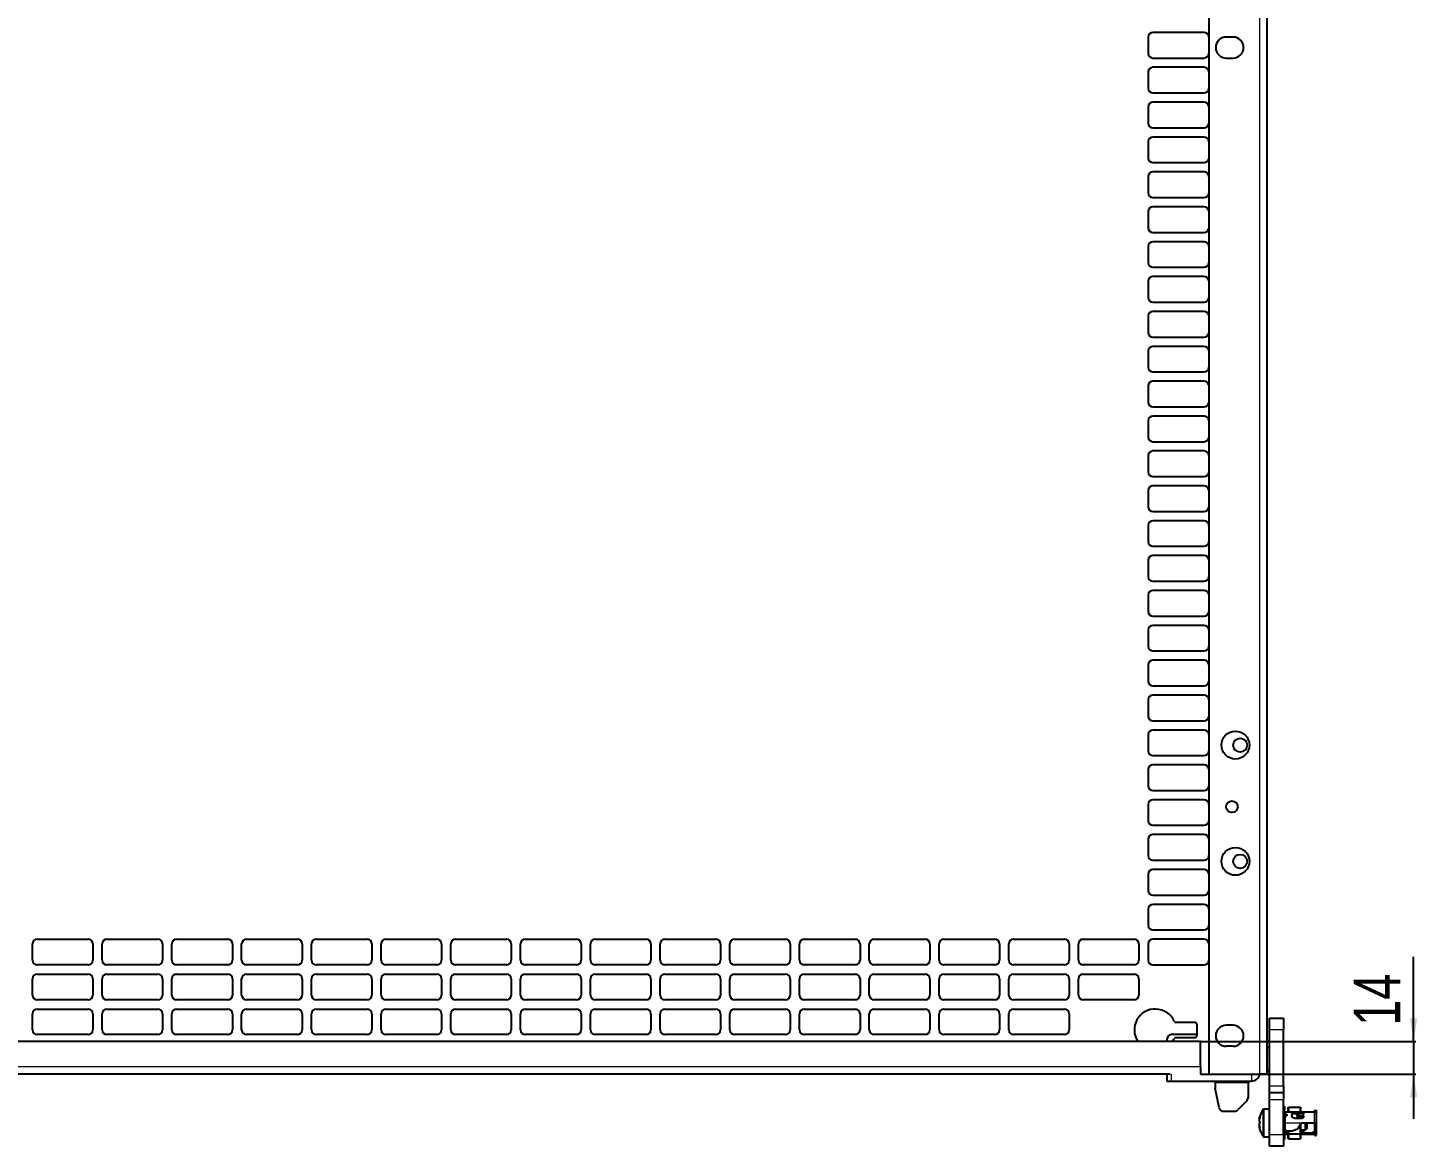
# Model space of a CAD drawing. Header units: millimetres. Extents: x -815 to 1480, y 650 to 1898.
# Drawn here: x 882 to 1480, y 827 to 1308 of the extents above; entities that cross this region are included whole.
import ezdxf

# ---------------------------------------------------------------- set-up
doc = ezdxf.new("R2010")
doc.units = ezdxf.units.MM
doc.layers.add('FORMAT', color=7, linetype='Continuous')
doc.styles.add('SLDTEXTSTYLE0', font='TXT', dxfattribs={"width": 0.75})
doc.dimstyles.new('SLDDIMSTYLE1', dxfattribs={"dimtxt": 20, "dimasz": 10, "dimexe": 0, "dimexo": 0.0625, "dimgap": 5, "dimtad": 2, "dimdec": 1, "dimrnd": 1e-09, "dimzin": 12, "dimdsep": 46, "dimtxsty": 'SLDTEXTSTYLE0', "dimsah": 1, "dimcen": 0.09, "dimadec": 0, "dimazin": 3, "dimtfac": 1, "dimtmove": 0, "dimatfit": 0, "dimfxl": 0, "dimfrac": 2, "dimtolj": 1, "dimtzin": 12, "dimarcsym": 0})

# ---------------------------------------------------------------- blocks, each defined once
blk = doc.blocks.new('_D_8')
at = {"layer": 'FORMAT'}
for p, q in [((1478.28, 872.39), (1478.28, 908.8)), ((1386.64, 872.39), (1479.28, 872.39)), ((1478.28, 872.39), (1478.28, 858.39)), ((1386.64, 858.39), (1479.28, 858.39)), ((1478.28, 858.39), (1478.28, 839.16))]:
    blk.add_line(p, q, dxfattribs=at)
for points in [[(1478.28, 872.39), (1479.82, 882.39), (1476.74, 882.39)], [(1478.28, 858.39), (1476.74, 848.39), (1479.82, 848.39)]]:
    blk.add_solid(points, dxfattribs=at)
at = {"layer": 'FORMAT', "insert": (1452.5, 879.24), "char_height": 20, "attachment_point": 1, "rotation": 90, "style": 'SLDTEXTSTYLE0'}
blk.add_mtext('14', dxfattribs=at)

msp = doc.modelspace()

# ---------------------------------------------------------------- linework, layer by layer
at = {"color": 7, "linetype": 'Continuous', "lineweight": 25}
for p, q in [((1415.13, 1741.4), (1415.13, 858.4)), ((1390.13, 1712.2), (1390.13, 858.4)), ((1364.13, 1304.4), (1364.13, 1297.4)), ((1388.13, 1306.4), (1366.13, 1306.4)), ((1400.63, 1304.4), (1397.63, 1304.4)), ((1366.13, 1295.4), (1388.13, 1295.4)), ((1388.13, 1291.4), (1366.13, 1291.4)), ((1397.63, 1295.4), (1400.63, 1295.4)), ((1364.13, 1289.4), (1364.13, 1282.4)), ((1366.13, 1280.4), (1388.13, 1280.4)), ((1364.13, 1274.4), (1364.13, 1267.4)), ((1388.13, 1276.4), (1366.13, 1276.4)), ((1366.13, 1265.4), (1388.13, 1265.4)), ((1388.13, 1261.4), (1366.13, 1261.4)), ((1364.13, 1259.4), (1364.13, 1252.4)), ((1366.13, 1250.4), (1388.13, 1250.4)), ((1364.13, 1244.4), (1364.13, 1237.4)), ((1388.13, 1246.4), (1366.13, 1246.4)), ((1366.13, 1235.4), (1388.13, 1235.4)), ((1388.13, 1231.4), (1366.13, 1231.4)), ((1364.13, 1229.4), (1364.13, 1222.4)), ((1366.13, 1220.4), (1388.13, 1220.4)), ((1364.13, 1214.4), (1364.13, 1207.4)), ((1388.13, 1216.4), (1366.13, 1216.4)), ((1366.13, 1205.4), (1388.13, 1205.4)), ((1388.13, 1201.4), (1366.13, 1201.4)), ((1364.13, 1199.4), (1364.13, 1192.4)), ((1366.13, 1190.4), (1388.13, 1190.4)), ((1364.13, 1184.4), (1364.13, 1177.4)), ((1388.13, 1186.4), (1366.13, 1186.4)), ((1366.13, 1175.4), (1388.13, 1175.4)), ((1364.13, 1169.4), (1364.13, 1162.4)), ((1388.13, 1171.4), (1366.13, 1171.4)), ((1366.13, 1160.4), (1388.13, 1160.4)), ((1364.13, 1154.4), (1364.13, 1147.4)), ((1388.13, 1156.4), (1366.13, 1156.4)), ((1366.13, 1145.4), (1388.13, 1145.4)), ((1364.13, 1139.4), (1364.13, 1132.4)), ((1388.13, 1141.4), (1366.13, 1141.4)), ((1366.13, 1130.4), (1388.13, 1130.4)), ((1364.13, 1124.4), (1364.13, 1117.4)), ((1388.13, 1126.4), (1366.13, 1126.4)), ((1366.13, 1115.4), (1388.13, 1115.4)), ((1364.13, 1109.4), (1364.13, 1102.4)), ((1388.13, 1111.4), (1366.13, 1111.4)), ((1366.13, 1100.4), (1388.13, 1100.4)), ((1364.13, 1094.4), (1364.13, 1087.4)), ((1388.13, 1096.4), (1366.13, 1096.4)), ((1366.13, 1085.4), (1388.13, 1085.4)), ((1364.13, 1079.4), (1364.13, 1072.4)), ((1388.13, 1081.4), (1366.13, 1081.4)), ((1366.13, 1070.4), (1388.13, 1070.4)), ((1364.13, 1064.4), (1364.13, 1057.4)), ((1388.13, 1066.4), (1366.13, 1066.4)), ((1366.13, 1055.4), (1388.13, 1055.4)), ((1364.13, 1049.4), (1364.13, 1042.4)), ((1388.13, 1051.4), (1366.13, 1051.4)), ((1366.13, 1040.4), (1388.13, 1040.4)), ((1364.13, 1034.4), (1364.13, 1027.4)), ((1388.13, 1036.4), (1366.13, 1036.4)), ((1366.13, 1025.4), (1388.13, 1025.4)), ((1364.13, 1019.4), (1364.13, 1012.4)), ((1388.13, 1021.4), (1366.13, 1021.4)), ((1366.13, 1010.4), (1388.13, 1010.4)), ((1364.13, 1004.4), (1364.13, 997.4)), ((1388.13, 1006.4), (1366.13, 1006.4)), ((1366.13, 995.4), (1388.13, 995.4)), ((1364.13, 989.4), (1364.13, 982.4)), ((1388.13, 991.4), (1366.13, 991.4)), ((1366.13, 980.4), (1388.13, 980.4)), ((1364.13, 974.4), (1364.13, 967.4)), ((1388.13, 976.4), (1366.13, 976.4)), ((1366.13, 965.4), (1388.13, 965.4)), ((1364.13, 959.4), (1364.13, 952.4)), ((1388.13, 961.4), (1366.13, 961.4)), ((1366.13, 950.4), (1388.13, 950.4)), ((1364.13, 944.4), (1364.13, 937.4)), ((1388.13, 946.4), (1366.13, 946.4)), ((1366.13, 935.4), (1388.13, 935.4)), ((1364.13, 929.4), (1364.13, 922.4)), ((1388.13, 931.4), (1366.13, 931.4)), ((886.13, 916.4), (908.13, 916.4)), ((916.13, 916.4), (938.13, 916.4)), ((946.13, 916.4), (968.13, 916.4)), ((976.13, 916.4), (998.13, 916.4)), ((1006.13, 916.4), (1028.13, 916.4)), ((1036.13, 916.4), (1058.13, 916.4)), ((1066.13, 916.4), (1088.13, 916.4)), ((1096.13, 916.4), (1118.13, 916.4)), ((1126.13, 916.4), (1148.13, 916.4)), ((1156.13, 916.4), (1178.13, 916.4)), ((1186.13, 916.4), (1208.13, 916.4)), ((1216.13, 916.4), (1238.13, 916.4)), ((1246.13, 916.4), (1268.13, 916.4)), ((1276.13, 916.4), (1298.13, 916.4)), ((1306.13, 916.4), (1328.13, 916.4)), ((1336.13, 916.4), (1358.13, 916.4)), ((1366.13, 920.4), (1388.13, 920.4)), ((1388.13, 916.4), (1366.13, 916.4)), ((884.13, 907.4), (884.13, 914.4)), ((910.13, 914.4), (910.13, 907.4)), ((914.13, 907.4), (914.13, 914.4)), ((940.13, 914.4), (940.13, 907.4)), ((944.13, 907.4), (944.13, 914.4)), ((970.13, 914.4), (970.13, 907.4)), ((974.13, 907.4), (974.13, 914.4)), ((1000.13, 914.4), (1000.13, 907.4)), ((1004.13, 907.4), (1004.13, 914.4)), ((1030.13, 914.4), (1030.13, 907.4)), ((1034.13, 907.4), (1034.13, 914.4)), ((1060.13, 914.4), (1060.13, 907.4)), ((1064.13, 907.4), (1064.13, 914.4)), ((1090.13, 914.4), (1090.13, 907.4)), ((1094.13, 907.4), (1094.13, 914.4)), ((1120.13, 914.4), (1120.13, 907.4)), ((1124.13, 907.4), (1124.13, 914.4)), ((1150.13, 914.4), (1150.13, 907.4)), ((1154.13, 907.4), (1154.13, 914.4)), ((1180.13, 914.4), (1180.13, 907.4)), ((1184.13, 907.4), (1184.13, 914.4)), ((1210.13, 914.4), (1210.13, 907.4)), ((1214.13, 907.4), (1214.13, 914.4)), ((1240.13, 914.4), (1240.13, 907.4)), ((1244.13, 907.4), (1244.13, 914.4)), ((1270.13, 914.4), (1270.13, 907.4)), ((1274.13, 907.4), (1274.13, 914.4)), ((1300.13, 914.4), (1300.13, 907.4)), ((1304.13, 907.4), (1304.13, 914.4)), ((1330.13, 914.4), (1330.13, 907.4)), ((1334.13, 907.4), (1334.13, 914.4)), ((1360.13, 914.4), (1360.13, 907.4)), ((1364.13, 914.4), (1364.13, 907.4)), ((908.13, 905.4), (886.13, 905.4)), ((938.13, 905.4), (916.13, 905.4)), ((968.13, 905.4), (946.13, 905.4)), ((998.13, 905.4), (976.13, 905.4)), ((1028.13, 905.4), (1006.13, 905.4)), ((1058.13, 905.4), (1036.13, 905.4)), ((1088.13, 905.4), (1066.13, 905.4)), ((1118.13, 905.4), (1096.13, 905.4)), ((1148.13, 905.4), (1126.13, 905.4)), ((1178.13, 905.4), (1156.13, 905.4)), ((1208.13, 905.4), (1186.13, 905.4)), ((1238.13, 905.4), (1216.13, 905.4)), ((1268.13, 905.4), (1246.13, 905.4)), ((1298.13, 905.4), (1276.13, 905.4)), ((1328.13, 905.4), (1306.13, 905.4)), ((1358.13, 905.4), (1336.13, 905.4)), ((1366.13, 905.4), (1388.13, 905.4)), ((884.13, 892.4), (884.13, 899.4)), ((886.13, 901.4), (908.13, 901.4)), ((910.13, 899.4), (910.13, 892.4)), ((914.13, 892.4), (914.13, 899.4)), ((916.13, 901.4), (938.13, 901.4)), ((940.13, 899.4), (940.13, 892.4)), ((944.13, 892.4), (944.13, 899.4)), ((946.13, 901.4), (968.13, 901.4)), ((970.13, 899.4), (970.13, 892.4)), ((974.13, 892.4), (974.13, 899.4)), ((976.13, 901.4), (998.13, 901.4)), ((1000.13, 899.4), (1000.13, 892.4)), ((1004.13, 892.4), (1004.13, 899.4)), ((1006.13, 901.4), (1028.13, 901.4)), ((1030.13, 899.4), (1030.13, 892.4)), ((1034.13, 892.4), (1034.13, 899.4)), ((1036.13, 901.4), (1058.13, 901.4)), ((1060.13, 899.4), (1060.13, 892.4)), ((1064.13, 892.4), (1064.13, 899.4)), ((1066.13, 901.4), (1088.13, 901.4)), ((1090.13, 899.4), (1090.13, 892.4)), ((1094.13, 892.4), (1094.13, 899.4)), ((1096.13, 901.4), (1118.13, 901.4)), ((1120.13, 899.4), (1120.13, 892.4)), ((1124.13, 892.4), (1124.13, 899.4)), ((1126.13, 901.4), (1148.13, 901.4)), ((1150.13, 899.4), (1150.13, 892.4)), ((1154.13, 892.4), (1154.13, 899.4)), ((1156.13, 901.4), (1178.13, 901.4)), ((1180.13, 899.4), (1180.13, 892.4)), ((1184.13, 892.4), (1184.13, 899.4)), ((1186.13, 901.4), (1208.13, 901.4)), ((1210.13, 899.4), (1210.13, 892.4)), ((1214.13, 892.4), (1214.13, 899.4)), ((1216.13, 901.4), (1238.13, 901.4)), ((1240.13, 899.4), (1240.13, 892.4)), ((1244.13, 892.4), (1244.13, 899.4)), ((1246.13, 901.4), (1268.13, 901.4)), ((1270.13, 899.4), (1270.13, 892.4)), ((1274.13, 892.4), (1274.13, 899.4)), ((1276.13, 901.4), (1298.13, 901.4)), ((1300.13, 899.4), (1300.13, 892.4)), ((1304.13, 892.4), (1304.13, 899.4)), ((1306.13, 901.4), (1328.13, 901.4)), ((1330.13, 899.4), (1330.13, 892.4)), ((1334.13, 892.4), (1334.13, 899.4)), ((1336.13, 901.4), (1358.13, 901.4)), ((1360.13, 899.4), (1360.13, 892.4)), ((908.13, 890.4), (886.13, 890.4)), ((886.13, 886.4), (908.13, 886.4)), ((938.13, 890.4), (916.13, 890.4)), ((916.13, 886.4), (938.13, 886.4)), ((968.13, 890.4), (946.13, 890.4)), ((946.13, 886.4), (968.13, 886.4)), ((998.13, 890.4), (976.13, 890.4)), ((976.13, 886.4), (998.13, 886.4)), ((1028.13, 890.4), (1006.13, 890.4)), ((1006.13, 886.4), (1028.13, 886.4)), ((1058.13, 890.4), (1036.13, 890.4)), ((1036.13, 886.4), (1058.13, 886.4)), ((1088.13, 890.4), (1066.13, 890.4)), ((1066.13, 886.4), (1088.13, 886.4)), ((1118.13, 890.4), (1096.13, 890.4)), ((1096.13, 886.4), (1118.13, 886.4)), ((1148.13, 890.4), (1126.13, 890.4)), ((1126.13, 886.4), (1148.13, 886.4)), ((1178.13, 890.4), (1156.13, 890.4)), ((1156.13, 886.4), (1178.13, 886.4)), ((1208.13, 890.4), (1186.13, 890.4)), ((1186.13, 886.4), (1208.13, 886.4)), ((1238.13, 890.4), (1216.13, 890.4)), ((1216.13, 886.4), (1238.13, 886.4)), ((1268.13, 890.4), (1246.13, 890.4)), ((1246.13, 886.4), (1268.13, 886.4)), ((1298.13, 890.4), (1276.13, 890.4)), ((1276.13, 886.4), (1298.13, 886.4)), ((1328.13, 890.4), (1306.13, 890.4)), ((1306.13, 886.4), (1328.13, 886.4)), ((1358.13, 890.4), (1336.13, 890.4)), ((884.13, 877.4), (884.13, 884.4)), ((910.13, 884.4), (910.13, 877.4)), ((914.13, 877.4), (914.13, 884.4)), ((940.13, 884.4), (940.13, 877.4)), ((944.13, 877.4), (944.13, 884.4)), ((970.13, 884.4), (970.13, 877.4)), ((974.13, 877.4), (974.13, 884.4)), ((1000.13, 884.4), (1000.13, 877.4)), ((1004.13, 877.4), (1004.13, 884.4)), ((1030.13, 884.4), (1030.13, 877.4)), ((1034.13, 877.4), (1034.13, 884.4)), ((1060.13, 884.4), (1060.13, 877.4)), ((1064.13, 877.4), (1064.13, 884.4)), ((1090.13, 884.4), (1090.13, 877.4)), ((1094.13, 877.4), (1094.13, 884.4)), ((1120.13, 884.4), (1120.13, 877.4)), ((1124.13, 877.4), (1124.13, 884.4)), ((1150.13, 884.4), (1150.13, 877.4)), ((1154.13, 877.4), (1154.13, 884.4)), ((1180.13, 884.4), (1180.13, 877.4)), ((1184.13, 877.4), (1184.13, 884.4)), ((1210.13, 884.4), (1210.13, 877.4)), ((1214.13, 877.4), (1214.13, 884.4)), ((1240.13, 884.4), (1240.13, 877.4)), ((1244.13, 877.4), (1244.13, 884.4)), ((1270.13, 884.4), (1270.13, 877.4)), ((1274.13, 877.4), (1274.13, 884.4)), ((1300.13, 884.4), (1300.13, 877.4)), ((1304.13, 877.4), (1304.13, 884.4)), ((1330.13, 884.4), (1330.13, 877.4)), ((1384.13, 880.64), (1376.18, 880.64)), ((1385.13, 875.14), (1385.13, 879.64)), ((1400.63, 879.4), (1397.63, 879.4)), ((1416.28, 882.4), (1422.28, 882.4)), ((1416.28, 877.4), (1416.28, 882.4)), ((1422.28, 882.4), (1422.28, 877.4)), ((908.13, 875.4), (886.13, 875.4)), ((938.13, 875.4), (916.13, 875.4)), ((968.13, 875.4), (946.13, 875.4)), ((998.13, 875.4), (976.13, 875.4)), ((1028.13, 875.4), (1006.13, 875.4)), ((1058.13, 875.4), (1036.13, 875.4)), ((1088.13, 875.4), (1066.13, 875.4)), ((1118.13, 875.4), (1096.13, 875.4)), ((1148.13, 875.4), (1126.13, 875.4)), ((1178.13, 875.4), (1156.13, 875.4)), ((1208.13, 875.4), (1186.13, 875.4)), ((1238.13, 875.4), (1216.13, 875.4)), ((1268.13, 875.4), (1246.13, 875.4)), ((1298.13, 875.4), (1276.13, 875.4)), ((1328.13, 875.4), (1306.13, 875.4)), ((1372.18, 873.4), (1372.18, 872.39)), ((1385.13, 875.4), (1374.18, 875.4)), ((1374.61, 872.39), (1375.27, 873.57)), ((1376.18, 874.14), (1384.13, 874.14)), ((1416.28, 853.4), (1416.28, 877.4)), ((1422.28, 853.4), (1422.28, 877.4)), ((1386.63, 872.39), (557.63, 872.39)), ((1386.63, 861.49), (1386.63, 872.39)), ((1400.63, 870.4), (1397.63, 870.4)), ((1416.28, 869.9), (1415.13, 869.9)), ((1386.63, 861.49), (1386.63, 858.39)), ((1373.55, 858.39), (570.2, 858.39)), ((1372.18, 858.39), (1372.18, 855.4)), ((1372.18, 855.4), (1374.18, 855.4)), ((1374.18, 855.4), (1408.53, 855.4)), ((1386.63, 858.4), (1390.13, 858.4)), ((1390.13, 858.4), (1412.03, 858.4)), ((1392.88, 855.4), (1392.88, 854.8)), ((1392.88, 854.8), (1392.88, 852.4)), ((1407.03, 855.4), (1407.03, 854.8)), ((1407.03, 854.8), (1407.03, 848.23)), ((1415.13, 858.4), (1412.03, 858.4)), ((1415.13, 859.9), (1416.28, 859.9)), ((1394.56, 844.01), (1392.88, 852.4)), ((1416.28, 850.4), (1416.28, 853.4)), ((1422.28, 850.4), (1416.28, 850.4)), ((1416.28, 847.4), (1416.28, 850.4)), ((1422.28, 853.4), (1422.28, 850.4)), ((1422.28, 850.4), (1422.28, 847.4)), ((1406.44, 846.82), (1402.61, 842.99)), ((1416.28, 843.4), (1413.95, 843.4)), ((1416.28, 832.4), (1416.28, 847.4)), ((1422.28, 832.4), (1422.28, 847.4)), ((1422.78, 844.5), (1422.28, 844.5)), ((1422.28, 843.03), (1422.78, 843.03)), ((1422.78, 844.5), (1422.78, 843.03)), ((1422.78, 841.72), (1422.78, 843.03)), ((1424.28, 844.11), (1424.48, 844.24)), ((1424.28, 842.25), (1424.28, 844.11)), ((1424.48, 844.24), (1424.48, 842.25)), ((1424.48, 844.24), (1429.56, 844.24)), ((1429.56, 842.25), (1429.56, 844.24)), ((1429.56, 844.24), (1429.68, 844.02)), ((1429.68, 844.02), (1429.68, 842.25)), ((1435.78, 842.83), (1436.28, 842.83)), ((1435.78, 842.22), (1435.78, 842.83)), ((1436.28, 842.83), (1436.28, 841.55)), ((1396.52, 842.4), (1401.2, 842.4)), ((1411.86, 839.25), (1411.89, 839.25)), ((1422.28, 841.72), (1422.78, 841.72)), ((1422.78, 837.4), (1422.28, 837.4)), ((1422.78, 841.72), (1422.78, 837.4)), ((1422.78, 837.4), (1422.98, 837.4)), ((1423.08, 840.4), (1422.82, 840.4)), ((1422.98, 842.25), (1433.58, 842.25)), ((1423.23, 841.25), (1422.98, 841.25)), ((1423.23, 840.85), (1422.98, 840.85)), ((1423.23, 840.35), (1422.98, 840.35)), ((1422.98, 834.65), (1422.98, 837.4)), ((1423.08, 840.35), (1423.08, 840.85)), ((1423.78, 840.89), (1423.78, 840.77)), ((1425.88, 841.15), (1425.88, 840.47)), ((1427.08, 841.8), (1430.38, 841.8)), ((1428.8, 841.34), (1427.08, 841.34)), ((1427.08, 839.45), (1430.38, 839.45)), ((1427.95, 840.59), (1427.95, 840.62)), ((1427.99, 840.46), (1428.23, 840.16)), ((1428.82, 835.4), (1429.98, 837.4)), ((1429.56, 839.45), (1429.56, 840.22)), ((1429.68, 840.17), (1429.68, 839.45)), ((1429.68, 836.88), (1429.68, 835.4)), ((1429.98, 837.4), (1435.58, 837.4)), ((1430.88, 841.56), (1430.88, 841.35)), ((1430.88, 840.22), (1430.88, 841.35)), ((1430.88, 840.22), (1430.88, 839.89)), ((1431.78, 834.4), (1431.78, 837.4)), ((1432.28, 837.4), (1432.28, 834.9)), ((1433.58, 842.25), (1435.58, 842.25)), ((1435.58, 837.4), (1436.28, 837.4)), ((1435.78, 837.27), (1435.78, 837.4)), ((1435.78, 837.27), (1436.28, 837.27)), ((1435.78, 835.58), (1435.78, 837.27)), ((1436.28, 841.55), (1436.28, 837.4)), ((1436.28, 837.4), (1436.28, 837.27)), ((1436.28, 837.27), (1436.28, 835.58)), ((1413.95, 831.4), (1416.28, 831.4)), ((1416.28, 827.4), (1416.28, 832.4)), ((1422.28, 836.09), (1422.78, 836.09)), ((1422.78, 835.56), (1422.28, 835.56)), ((1422.28, 832.4), (1422.28, 827.4)), ((1422.78, 836.09), (1422.78, 835.56)), ((1422.78, 835.96), (1422.98, 835.95)), ((1422.78, 835.56), (1422.78, 830.3)), ((1422.78, 834.4), (1423.02, 834.4)), ((1423.08, 833.95), (1422.98, 833.95)), ((1424.28, 833.05), (1422.98, 833.05)), ((1422.98, 832.55), (1424.28, 832.55)), ((1423.08, 833.25), (1423.08, 834.28)), ((1423.08, 833.25), (1424.28, 833.25)), ((1425.88, 833.9), (1423.73, 833.9)), ((1424.28, 832.72), (1424.28, 833.9)), ((1424.48, 832.71), (1424.28, 832.72)), ((1424.28, 830.69), (1424.28, 832.72)), ((1424.48, 833.9), (1424.48, 832.71)), ((1424.48, 832.71), (1429.56, 832.71)), ((1424.48, 832.71), (1424.48, 830.56)), ((1428.82, 835.4), (1429.56, 835.4)), ((1429.56, 835.4), (1429.56, 836.68)), ((1429.56, 832.71), (1429.56, 835.4)), ((1429.68, 835.4), (1429.56, 835.4)), ((1429.68, 832.73), (1429.56, 832.71)), ((1429.56, 830.56), (1429.56, 832.71)), ((1429.68, 835.4), (1429.68, 832.73)), ((1429.68, 834.4), (1431.78, 834.4)), ((1430.88, 833.86), (1429.68, 833.74)), ((1430.38, 833.46), (1429.68, 833.46)), ((1433.58, 833.05), (1429.68, 833.05)), ((1429.68, 832.73), (1429.68, 830.78)), ((1429.68, 832.55), (1433.58, 832.55)), ((1430.88, 833.86), (1430.88, 834.4)), ((1430.88, 833.7), (1430.88, 833.86)), ((1431.78, 834.4), (1432.28, 834.9)), ((1433.58, 833.05), (1433.58, 832.55)), ((1433.58, 832.55), (1435.58, 832.55)), ((1435.08, 833.46), (1435.08, 833.01)), ((1435.58, 833.46), (1435.08, 833.46)), ((1435.08, 833.01), (1435.58, 833.01)), ((1435.58, 833.01), (1435.58, 833.46)), ((1435.78, 835.58), (1436.28, 835.58)), ((1435.78, 831.97), (1435.78, 835.58)), ((1435.78, 831.97), (1436.28, 831.97)), ((1436.28, 835.58), (1436.28, 831.97)), ((1422.28, 827.4), (1416.28, 827.4)), ((1422.28, 830.3), (1422.78, 830.3)), ((1424.48, 830.56), (1424.28, 830.69)), ((1424.48, 830.56), (1429.56, 830.56)), ((1429.68, 830.78), (1429.56, 830.56))]:
    msp.add_line(p, q, dxfattribs=at)
at = {"color": 8, "linetype": 'Continuous', "lineweight": 18}
for p, q in [((1412.03, 1712.2), (1412.03, 858.4)), ((1422.28, 877.4), (1416.28, 877.4)), ((1386.63, 861.49), (557.63, 861.49)), ((1374.18, 855.4), (1374.18, 858.39)), ((1392.88, 854.8), (1407.03, 854.8)), ((1408.53, 858.4), (1408.53, 855.4)), ((1416.28, 853.4), (1422.28, 853.4)), ((1413.51, 831.63), (1413.51, 843.17)), ((1413.95, 831.4), (1413.95, 843.4)), ((1422.28, 847.4), (1416.28, 847.4)), ((1422.98, 842.25), (1422.98, 841.25)), ((1422.98, 840.35), (1422.98, 837.4)), ((1422.98, 837.4), (1429.98, 837.4)), ((1423.23, 840.85), (1423.23, 841.25)), ((1427.08, 841.8), (1427.08, 841.34)), ((1430.38, 841.34), (1430.38, 841.8)), ((1435.58, 837.4), (1435.58, 842.25)), ((1435.58, 833.66), (1435.58, 837.4)), ((1416.28, 832.4), (1422.28, 832.4)), ((1422.98, 833.95), (1422.98, 833.05))]:
    msp.add_line(p, q, dxfattribs=at)
at = {"color": 7, "linetype": 'Continuous', "lineweight": 25, "flags": 128}
for points in [[(1422.78, 840.88), (1422.84, 840.86), (1422.98, 840.85)], [(1422.78, 840.48), (1422.78, 840.45), (1422.79, 840.43), (1422.81, 840.41), (1422.84, 840.39), (1422.87, 840.37), (1422.9, 840.36), (1422.94, 840.36), (1422.98, 840.35)], [(1423.08, 840.53), (1423.03, 840.44), (1423.02, 840.4)], [(1422.78, 833.93), (1422.84, 833.94), (1422.98, 833.95)], [(1422.78, 833.02), (1422.84, 833.04), (1422.98, 833.05)], [(1435.58, 832.55), (1435.71, 832.56), (1435.78, 832.58)]]:
    msp.add_lwpolyline(points, dxfattribs=at)
at = {"color": 7, "linetype": 'Continuous', "lineweight": 25}
for centre, radius in [((1401.63, 999.9), 6), ((1403.63, 999.9), 3), ((1400.13, 973.4), 2.5), ((1401.63, 949.9), 6), ((1403.63, 949.9), 3)]:
    msp.add_circle(centre, radius, dxfattribs=at)
for centre, radius, start, end in [((1366.13, 1304.4), 2, 90, 180), ((1388.13, 1304.4), 2, 0, 90), ((1397.63, 1299.9), 4.5, 90, 270), ((1400.63, 1299.9), 4.5, 270, 90), ((1366.13, 1297.4), 2, 180, 270), ((1388.13, 1297.4), 2, 270, 0), ((1366.13, 1289.4), 2, 90, 180), ((1388.13, 1289.4), 2, 0, 90), ((1366.13, 1282.4), 2, 180, 270), ((1388.13, 1282.4), 2, 270, 0), ((1366.13, 1274.4), 2, 90, 180), ((1388.13, 1274.4), 2, 0, 90), ((1366.13, 1267.4), 2, 180, 270), ((1388.13, 1267.4), 2, 270, 0), ((1366.13, 1259.4), 2, 90, 180), ((1388.13, 1259.4), 2, 0, 90), ((1366.13, 1252.4), 2, 180, 270), ((1388.13, 1252.4), 2, 270, 0), ((1366.13, 1244.4), 2, 90, 180), ((1388.13, 1244.4), 2, 0, 90), ((1366.13, 1237.4), 2, 180, 270), ((1388.13, 1237.4), 2, 270, 0), ((1366.13, 1229.4), 2, 90, 180), ((1388.13, 1229.4), 2, 0, 90), ((1366.13, 1222.4), 2, 180, 270), ((1388.13, 1222.4), 2, 270, 0), ((1366.13, 1214.4), 2, 90, 180), ((1388.13, 1214.4), 2, 0, 90), ((1366.13, 1207.4), 2, 180, 270), ((1388.13, 1207.4), 2, 270, 0), ((1366.13, 1199.4), 2, 90, 180), ((1388.13, 1199.4), 2, 0, 90), ((1366.13, 1192.4), 2, 180, 270), ((1388.13, 1192.4), 2, 270, 0), ((1366.13, 1184.4), 2, 90, 180), ((1388.13, 1184.4), 2, 0, 90), ((1366.13, 1177.4), 2, 180, 270), ((1388.13, 1177.4), 2, 270, 0), ((1366.13, 1169.4), 2, 90, 180), ((1388.13, 1169.4), 2, 0, 90), ((1366.13, 1162.4), 2, 180, 270), ((1388.13, 1162.4), 2, 270, 0), ((1366.13, 1154.4), 2, 90, 180), ((1388.13, 1154.4), 2, 0, 90), ((1366.13, 1147.4), 2, 180, 270), ((1388.13, 1147.4), 2, 270, 0), ((1366.13, 1139.4), 2, 90, 180), ((1388.13, 1139.4), 2, 0, 90), ((1366.13, 1132.4), 2, 180, 270), ((1388.13, 1132.4), 2, 270, 0), ((1366.13, 1124.4), 2, 90, 180), ((1388.13, 1124.4), 2, 0, 90), ((1366.13, 1117.4), 2, 180, 270), ((1388.13, 1117.4), 2, 270, 0), ((1366.13, 1109.4), 2, 90, 180), ((1388.13, 1109.4), 2, 0, 90), ((1366.13, 1102.4), 2, 180, 270), ((1388.13, 1102.4), 2, 270, 0), ((1366.13, 1094.4), 2, 90, 180), ((1388.13, 1094.4), 2, 0, 90), ((1366.13, 1087.4), 2, 180, 270), ((1388.13, 1087.4), 2, 270, 0), ((1366.13, 1079.4), 2, 90, 180), ((1388.13, 1079.4), 2, 0, 90), ((1366.13, 1072.4), 2, 180, 270), ((1388.13, 1072.4), 2, 270, 0), ((1366.13, 1064.4), 2, 90, 180), ((1388.13, 1064.4), 2, 0, 90), ((1366.13, 1057.4), 2, 180, 270), ((1388.13, 1057.4), 2, 270, 0), ((1366.13, 1049.4), 2, 90, 180), ((1388.13, 1049.4), 2, 0, 90), ((1366.13, 1042.4), 2, 180, 270), ((1388.13, 1042.4), 2, 270, 0), ((1366.13, 1034.4), 2, 90, 180), ((1388.13, 1034.4), 2, 0, 90), ((1366.13, 1027.4), 2, 180, 270), ((1388.13, 1027.4), 2, 270, 0), ((1366.13, 1019.4), 2, 90, 180), ((1388.13, 1019.4), 2, 0, 90), ((1366.13, 1012.4), 2, 180, 270), ((1388.13, 1012.4), 2, 270, 0), ((1366.13, 1004.4), 2, 90, 180), ((1388.13, 1004.4), 2, 0, 90), ((1366.13, 997.4), 2, 180, 270), ((1388.13, 997.4), 2, 270, 0), ((1366.13, 989.4), 2, 90, 180), ((1388.13, 989.4), 2, 0, 90), ((1366.13, 982.4), 2, 180, 270), ((1388.13, 982.4), 2, 270, 0), ((1366.13, 974.4), 2, 90, 180), ((1388.13, 974.4), 2, 0, 90), ((1366.13, 967.4), 2, 180, 270), ((1388.13, 967.4), 2, 270, 0), ((1366.13, 959.4), 2, 90, 180), ((1388.13, 959.4), 2, 0, 90), ((1366.13, 952.4), 2, 180, 270), ((1388.13, 952.4), 2, 270, 0), ((1366.13, 944.4), 2, 90, 180), ((1388.13, 944.4), 2, 0, 90), ((1366.13, 937.4), 2, 180, 270), ((1388.13, 937.4), 2, 270, 0), ((1366.13, 929.4), 2, 90, 180), ((1388.13, 929.4), 2, 0, 90), ((1366.13, 922.4), 2, 180, 270), ((1388.13, 922.4), 2, 270, 0), ((886.13, 914.4), 2, 90, 180), ((908.13, 914.4), 2, 360, 90), ((916.13, 914.4), 2, 90, 180), ((938.13, 914.4), 2, 0, 90), ((946.13, 914.4), 2, 90, 180), ((968.13, 914.4), 2, 0, 90), ((976.13, 914.4), 2, 90, 180), ((998.13, 914.4), 2, 360, 90), ((1006.13, 914.4), 2, 90, 180), ((1028.13, 914.4), 2, 360, 90), ((1036.13, 914.4), 2, 90, 180), ((1058.13, 914.4), 2, 0, 90), ((1066.13, 914.4), 2, 90, 180), ((1088.13, 914.4), 2, 0, 90), ((1096.13, 914.4), 2, 90, 180), ((1118.13, 914.4), 2, 360, 90), ((1126.13, 914.4), 2, 90, 180), ((1148.13, 914.4), 2, 360, 90), ((1156.13, 914.4), 2, 90, 180), ((1178.13, 914.4), 2, 0, 90), ((1186.13, 914.4), 2, 90, 180), ((1208.13, 914.4), 2, 0, 90), ((1216.13, 914.4), 2, 90, 180), ((1238.13, 914.4), 2, 360, 90), ((1246.13, 914.4), 2, 90, 180), ((1268.13, 914.4), 2, 360, 90), ((1276.13, 914.4), 2, 90, 180), ((1298.13, 914.4), 2, 0, 90), ((1306.13, 914.4), 2, 90, 180), ((1328.13, 914.4), 2, 0, 90), ((1336.13, 914.4), 2, 90, 180), ((1358.13, 914.4), 2, 360, 90), ((1366.13, 914.4), 2, 90, 180), ((1388.13, 914.4), 2, 0, 90), ((886.13, 907.4), 2, 180, 270), ((908.13, 907.4), 2, 270, 360), ((916.13, 907.4), 2, 180, 270), ((938.13, 907.4), 2, 270, 0), ((946.13, 907.4), 2, 180, 270), ((968.13, 907.4), 2, 270, 0), ((976.13, 907.4), 2, 180, 270), ((998.13, 907.4), 2, 270, 360), ((1006.13, 907.4), 2, 180, 270), ((1028.13, 907.4), 2, 270, 360), ((1036.13, 907.4), 2, 180, 270), ((1058.13, 907.4), 2, 270, 0), ((1066.13, 907.4), 2, 180, 270), ((1088.13, 907.4), 2, 270, 0), ((1096.13, 907.4), 2, 180, 270), ((1118.13, 907.4), 2, 270, 360), ((1126.13, 907.4), 2, 180, 270), ((1148.13, 907.4), 2, 270, 360), ((1156.13, 907.4), 2, 180, 270), ((1178.13, 907.4), 2, 270, 0), ((1186.13, 907.4), 2, 180, 270), ((1208.13, 907.4), 2, 270, 0), ((1216.13, 907.4), 2, 180, 270), ((1238.13, 907.4), 2, 270, 360), ((1246.13, 907.4), 2, 180, 270), ((1268.13, 907.4), 2, 270, 360), ((1276.13, 907.4), 2, 180, 270), ((1298.13, 907.4), 2, 270, 0), ((1306.13, 907.4), 2, 180, 270), ((1328.13, 907.4), 2, 270, 0), ((1336.13, 907.4), 2, 180, 270), ((1358.13, 907.4), 2, 270, 360), ((1366.13, 907.4), 2, 180, 270), ((1388.13, 907.4), 2, 270, 0), ((886.13, 899.4), 2, 90, 180), ((908.13, 899.4), 2, 0, 90), ((916.13, 899.4), 2, 90, 180), ((938.13, 899.4), 2, 360, 90), ((946.13, 899.4), 2, 90, 180), ((968.13, 899.4), 2, 360, 90), ((976.13, 899.4), 2, 90, 180), ((998.13, 899.4), 2, 0, 90), ((1006.13, 899.4), 2, 90, 180), ((1028.13, 899.4), 2, 0, 90), ((1036.13, 899.4), 2, 90, 180), ((1058.13, 899.4), 2, 360, 90), ((1066.13, 899.4), 2, 90, 180), ((1088.13, 899.4), 2, 360, 90), ((1096.13, 899.4), 2, 90, 180), ((1118.13, 899.4), 2, 0, 90), ((1126.13, 899.4), 2, 90, 180), ((1148.13, 899.4), 2, 0, 90), ((1156.13, 899.4), 2, 90, 180), ((1178.13, 899.4), 2, 360, 90), ((1186.13, 899.4), 2, 90, 180), ((1208.13, 899.4), 2, 360, 90), ((1216.13, 899.4), 2, 90, 180), ((1238.13, 899.4), 2, 0, 90), ((1246.13, 899.4), 2, 90, 180), ((1268.13, 899.4), 2, 0, 90), ((1276.13, 899.4), 2, 90, 180), ((1298.13, 899.4), 2, 360, 90), ((1306.13, 899.4), 2, 90, 180), ((1328.13, 899.4), 2, 360, 90), ((1336.13, 899.4), 2, 90, 180), ((1358.13, 899.4), 2, 360, 90), ((886.13, 892.4), 2, 180, 270), ((908.13, 892.4), 2, 270, 0), ((916.13, 892.4), 2, 180, 270), ((938.13, 892.4), 2, 270, 360), ((946.13, 892.4), 2, 180, 270), ((968.13, 892.4), 2, 270, 360), ((976.13, 892.4), 2, 180, 270), ((998.13, 892.4), 2, 270, 0), ((1006.13, 892.4), 2, 180, 270), ((1028.13, 892.4), 2, 270, 0), ((1036.13, 892.4), 2, 180, 270), ((1058.13, 892.4), 2, 270, 360), ((1066.13, 892.4), 2, 180, 270), ((1088.13, 892.4), 2, 270, 360), ((1096.13, 892.4), 2, 180, 270), ((1118.13, 892.4), 2, 270, 0), ((1126.13, 892.4), 2, 180, 270), ((1148.13, 892.4), 2, 270, 0), ((1156.13, 892.4), 2, 180, 270), ((1178.13, 892.4), 2, 270, 360), ((1186.13, 892.4), 2, 180, 270), ((1208.13, 892.4), 2, 270, 360), ((1216.13, 892.4), 2, 180, 270), ((1238.13, 892.4), 2, 270, 0), ((1246.13, 892.4), 2, 180, 270), ((1268.13, 892.4), 2, 270, 0), ((1276.13, 892.4), 2, 180, 270), ((1298.13, 892.4), 2, 270, 360), ((1306.13, 892.4), 2, 180, 270), ((1328.13, 892.4), 2, 270, 360), ((1336.13, 892.4), 2, 180, 270), ((1358.13, 892.4), 2, 270, 360), ((886.13, 884.4), 2, 90, 180), ((908.13, 884.4), 2, 360, 90), ((916.13, 884.4), 2, 90, 180), ((938.13, 884.4), 2, 360, 90), ((946.13, 884.4), 2, 90, 180), ((968.13, 884.4), 2, 0, 90), ((976.13, 884.4), 2, 90, 180), ((998.13, 884.4), 2, 360, 90), ((1006.13, 884.4), 2, 90, 180), ((1028.13, 884.4), 2, 360, 90), ((1036.13, 884.4), 2, 90, 180), ((1058.13, 884.4), 2, 360, 90), ((1066.13, 884.4), 2, 90, 180), ((1088.13, 884.4), 2, 0, 90), ((1096.13, 884.4), 2, 90, 180), ((1118.13, 884.4), 2, 360, 90), ((1126.13, 884.4), 2, 90, 180), ((1148.13, 884.4), 2, 360, 90), ((1156.13, 884.4), 2, 90, 180), ((1178.13, 884.4), 2, 360, 90), ((1186.13, 884.4), 2, 90, 180), ((1208.13, 884.4), 2, 0, 90), ((1216.13, 884.4), 2, 90, 180), ((1238.13, 884.4), 2, 360, 90), ((1246.13, 884.4), 2, 90, 180), ((1268.13, 884.4), 2, 360, 90), ((1276.13, 884.4), 2, 90, 180), ((1298.13, 884.4), 2, 360, 90), ((1306.13, 884.4), 2, 90, 180), ((1328.13, 884.4), 2, 360, 90), ((1367.13, 877.39), 9, 25.15066, 213.74899), ((1376.18, 881.64), 1, 205.15066, 270), ((1384.13, 879.64), 1, 0, 90), ((1397.63, 874.9), 4.5, 90, 270), ((1400.63, 874.9), 4.5, 270, 90), ((886.13, 877.4), 2, 180, 270), ((908.13, 877.4), 2, 270, 360), ((916.13, 877.4), 2, 180, 270), ((938.13, 877.4), 2, 270, 360), ((946.13, 877.4), 2, 180, 270), ((968.13, 877.4), 2, 270, 0), ((976.13, 877.4), 2, 180, 270), ((998.13, 877.4), 2, 270, 360), ((1006.13, 877.4), 2, 180, 270), ((1028.13, 877.4), 2, 270, 360), ((1036.13, 877.4), 2, 180, 270), ((1058.13, 877.4), 2, 270, 360), ((1066.13, 877.4), 2, 180, 270), ((1088.13, 877.4), 2, 270, 0), ((1096.13, 877.4), 2, 180, 270), ((1118.13, 877.4), 2, 270, 360), ((1126.13, 877.4), 2, 180, 270), ((1148.13, 877.4), 2, 270, 360), ((1156.13, 877.4), 2, 180, 270), ((1178.13, 877.4), 2, 270, 360), ((1186.13, 877.4), 2, 180, 270), ((1208.13, 877.4), 2, 270, 0), ((1216.13, 877.4), 2, 180, 270), ((1238.13, 877.4), 2, 270, 360), ((1246.13, 877.4), 2, 180, 270), ((1268.13, 877.4), 2, 270, 360), ((1276.13, 877.4), 2, 180, 270), ((1298.13, 877.4), 2, 270, 360), ((1306.13, 877.4), 2, 180, 270), ((1328.13, 877.4), 2, 270, 360), ((1374.18, 873.4), 2, 90, 180), ((1376.18, 873.14), 1, 90, 154.84934), ((1384.13, 875.14), 1, 270, 0), ((1408.53, 859), 3.6, 270, 350.40593), ((1396.52, 844.4), 2, 191.30993, 270), ((1401.2, 844.4), 2, 270, 315), ((1405.03, 848.23), 2, 315, 0), ((1421.68, 837.4), 10, 144.74847, 168.98794), ((1413.95, 842.86), 0.54, 90, 144.74847), ((1422.98, 842.45), 0.2, 180, 270), ((1422.96, 841.43), 0.183, 187.33387, 275.81244), ((1435.58, 841.55), 0.7, 360, 90), ((1421.68, 837.4), 10, 191.01947, 215.25153), ((1413.95, 831.94), 0.54, 215.25153, 270), ((1422.88, 834.32), 0.0996, 125.53317, 176.07208), ((1422.98, 832.35), 0.2, 90, 180), ((1423.73, 834.65), 0.75, 180, 270), ((1425.88, 834.65), 0.75, 270, 285.04836), ((1435.58, 833.25), 0.2, 270, 0)]:
    msp.add_arc(centre, radius, start, end, dxfattribs=at)
for points, knots in [([(1411.86, 839.26), (1411.86, 839.27), (1411.85, 839.29), (1411.91, 839.53), (1411.99, 839.77), (1412.05, 839.92), (1412.07, 839.97), (1412.08, 839.97), (1412.08, 839.97), (1412.08, 839.95), (1412.07, 839.91), (1412.03, 839.72), (1411.94, 839.36), (1411.87, 838.91), (1411.85, 838.52), (1411.87, 838.17), (1411.95, 838), (1412.03, 837.87), (1412.06, 837.8), (1412.07, 837.76), (1412.08, 837.73), (1412.08, 837.7), (1412.07, 837.66), (1412.06, 837.59), (1411.98, 837.38), (1411.89, 837.14), (1411.85, 836.74), (1411.87, 836.24), (1411.94, 835.81), (1412.01, 835.48), (1412.04, 835.36), (1412.06, 835.27), (1412.07, 835.21), (1412.08, 835.17), (1412.08, 835.15), (1412.08, 835.15)], [0, 0, 0, 0, 0.038395, 0.101606, 0.171866, 0.187862, 0.204006, 0.207638, 0.210677, 0.21372, 0.218356, 0.231131, 0.28809, 0.360901, 0.404711, 0.448836, 0.549423, 0.579372, 0.5944, 0.600457, 0.603752, 0.607074, 0.610825, 0.617556, 0.643246, 0.744679, 0.792601, 0.841136, 0.935328, 0.958581, 0.973366, 0.983098, 0.992885, 0.996792, 1, 1, 1, 1]), ([(1423.23, 841.25), (1423.29, 841.24), (1423.41, 841.24), (1423.58, 841.18), (1423.7, 841.09), (1423.77, 840.99), (1423.77, 840.92), (1423.78, 840.89)], [0, 0, 0, 0, 0.214393, 0.428789, 0.643061, 0.856854, 1, 1, 1, 1]), ([(1423.74, 840.63), (1423.71, 840.66), (1423.66, 840.73), (1423.53, 840.8), (1423.37, 840.85), (1423.27, 840.85), (1423.23, 840.85)], [0, 0, 0, 0, 0.252501, 0.531568, 0.811143, 1, 1, 1, 1]), ([(1423.78, 840.77), (1423.77, 840.73), (1423.76, 840.64), (1423.66, 840.51), (1423.53, 840.41), (1423.37, 840.36), (1423.27, 840.36), (1423.23, 840.35)], [0, 0, 0, 0, 0.214305, 0.42865, 0.642279, 0.856223, 1, 1, 1, 1]), ([(1425.88, 841.15), (1425.89, 841.24), (1425.91, 841.4), (1426.11, 841.59), (1426.41, 841.72), (1426.75, 841.79), (1426.98, 841.79), (1427.08, 841.8)], [0, 0, 0, 0, 0.212833, 0.42585, 0.635542, 0.846587, 1, 1, 1, 1]), ([(1427.08, 841.34), (1426.94, 841.34), (1426.67, 841.33), (1426.31, 841.24), (1426.04, 841.08), (1425.9, 840.89), (1425.88, 840.74), (1425.88, 840.68)], [0, 0, 0, 0, 0.2128745, 0.4257668, 0.6379374, 0.8473525, 1, 1, 1, 1]), ([(1427.08, 839.45), (1426.94, 839.46), (1426.67, 839.49), (1426.31, 839.67), (1426.04, 839.94), (1425.9, 840.22), (1425.88, 840.4), (1425.88, 840.47)], [0, 0, 0, 0, 0.213238, 0.42649, 0.63916, 0.849598, 1, 1, 1, 1]), ([(1428.35, 841.13), (1428.3, 841.11), (1428.21, 841.05), (1428.08, 840.94), (1427.99, 840.81), (1427.95, 840.7), (1427.95, 840.64), (1427.95, 840.62)], [0, 0, 0, 0, 0.225867, 0.451734, 0.677598, 0.903479, 1, 1, 1, 1]), ([(1427.95, 840.59), (1427.95, 840.56), (1427.96, 840.48), (1428.04, 840.4), (1428.15, 840.37), (1428.26, 840.37), (1428.33, 840.39), (1428.35, 840.4)], [0, 0, 0, 0, 0.225883, 0.451767, 0.67765, 0.903524, 1, 1, 1, 1]), ([(1428.23, 840.16), (1428.24, 840.15), (1428.25, 840.13), (1428.26, 840.12), (1428.27, 840.12)], [0, 0, 0, 0, 0.872289, 1, 1, 1, 1]), ([(1428.6, 840.09), (1428.55, 840.08), (1428.46, 840.06), (1428.34, 840.07), (1428.29, 840.1), (1428.27, 840.12)], [0, 0, 0, 0, 0.3691258, 0.7382556, 1, 1, 1, 1]), ([(1430.88, 841.35), (1430.38, 841.41), (1429.71, 841.5), (1428.81, 841.39), (1428.51, 841.22), (1428.35, 841.13)], [0, 0, 0, 0, 0.587693, 0.790818, 1, 1, 1, 1]), ([(1430.88, 840.22), (1430.38, 840.33), (1429.71, 840.47), (1428.81, 840.58), (1428.51, 840.46), (1428.35, 840.4)], [0, 0, 0, 0, 0.587693, 0.790818, 1, 1, 1, 1]), ([(1430.88, 839.93), (1430.45, 840.02), (1429.86, 840.16), (1429.04, 840.27), (1428.75, 840.15), (1428.6, 840.09)], [0, 0, 0, 0, 0.56666, 0.780905, 1, 1, 1, 1]), ([(1430.38, 841.8), (1430.43, 841.79), (1430.55, 841.79), (1430.7, 841.75), (1430.81, 841.7), (1430.87, 841.63), (1430.87, 841.58), (1430.88, 841.56)], [0, 0, 0, 0, 0.2144453, 0.4288931, 0.6432387, 0.8571881, 1, 1, 1, 1]), ([(1430.88, 839.89), (1430.87, 839.84), (1430.86, 839.75), (1430.77, 839.61), (1430.65, 839.51), (1430.51, 839.46), (1430.41, 839.45), (1430.38, 839.45)], [0, 0, 0, 0, 0.214373, 0.428779, 0.642592, 0.856666, 1, 1, 1, 1]), ([(1411.88, 835.96), (1411.87, 835.94), (1411.85, 835.88), (1411.85, 835.71), (1411.87, 835.58), (1411.88, 835.55)], [0, 0, 0, 0, 0.387476, 0.882787, 1, 1, 1, 1]), ([(1412.08, 835.15), (1412.08, 835.14), (1412.08, 835.13), (1412.07, 835.13), (1412.02, 835.18), (1411.94, 835.35), (1411.88, 835.52), (1411.85, 835.58), (1411.86, 835.51), (1411.86, 835.49)], [0, 0, 0, 0, 0.014884, 0.035817, 0.093823, 0.3531, 0.661574, 0.856936, 1, 1, 1, 1]), ([(1422.78, 835.69), (1422.78, 835.7), (1422.78, 835.72), (1422.8, 835.74), (1422.83, 835.76), (1422.9, 835.76), (1422.95, 835.75), (1422.98, 835.75)], [0, 0, 0, 0, 0.195302, 0.377541, 0.538909, 0.761383, 1, 1, 1, 1]), ([(1422.78, 834.63), (1422.78, 834.64), (1422.78, 834.66), (1422.8, 834.68), (1422.83, 834.71), (1422.91, 834.72), (1422.96, 834.73), (1422.99, 834.74)], [0, 0, 0, 0, 0.187462, 0.362386, 0.517277, 0.750642, 1, 1, 1, 1]), ([(1428.82, 835.4), (1428.65, 835.19), (1428.3, 834.74), (1427.32, 834.27), (1426.56, 834.06), (1426.07, 833.93)], [0, 0, 0, 0, 0.254027, 0.526591, 1, 1, 1, 1]), ([(1430.88, 833.7), (1430.87, 833.67), (1430.86, 833.61), (1430.77, 833.54), (1430.65, 833.49), (1430.51, 833.46), (1430.41, 833.46), (1430.38, 833.46)], [0, 0, 0, 0, 0.2142948, 0.4286301, 0.6422302, 0.856153, 1, 1, 1, 1]), ([(1433.58, 833.05), (1433.86, 833.08), (1434.36, 833.12), (1434.86, 833.35), (1435.08, 833.46)], [0, 0, 0, 0, 0.559868, 1, 1, 1, 1]), ([(1433.58, 832.55), (1433.86, 832.58), (1434.36, 832.64), (1434.86, 832.89), (1435.08, 833.01)], [0, 0, 0, 0, 0.559911, 1, 1, 1, 1]), ([(1435.58, 832.55), (1435.58, 832.58), (1435.58, 832.64), (1435.58, 832.89), (1435.58, 833.01)], [0, 0, 0, 0, 0.559866, 1, 1, 1, 1])]:
    msp.add_open_spline(points, degree=3, knots=knots, dxfattribs=at)
at = {"color": 8, "linetype": 'Continuous', "lineweight": 18}
msp.add_open_spline([(1428.35, 840.4), (1428.39, 840.35), (1428.46, 840.26), (1428.55, 840.16), (1428.59, 840.11), (1428.6, 840.09)], degree=3, knots=[0, 0, 0, 0, 0.502362, 0.815418, 1, 1, 1, 1], dxfattribs=at)

# ---------------------------------------------------------------- dimensions: what is measured, and where the dimension line sits
at = {"layer": 'FORMAT'}
dim = msp.add_linear_dim(base=(1478.28, 858.39), p1=(1386.63, 872.39), p2=(1386.63, 858.39), angle=90, dimstyle='SLDDIMSTYLE1', dxfattribs=at)
dim.commit()
dim.dimension.update_dxf_attribs({"geometry": '_D_8', "text_midpoint": (1478.28, 894.02), "dimtype": 160})

doc.saveas('drawing.dxf')
